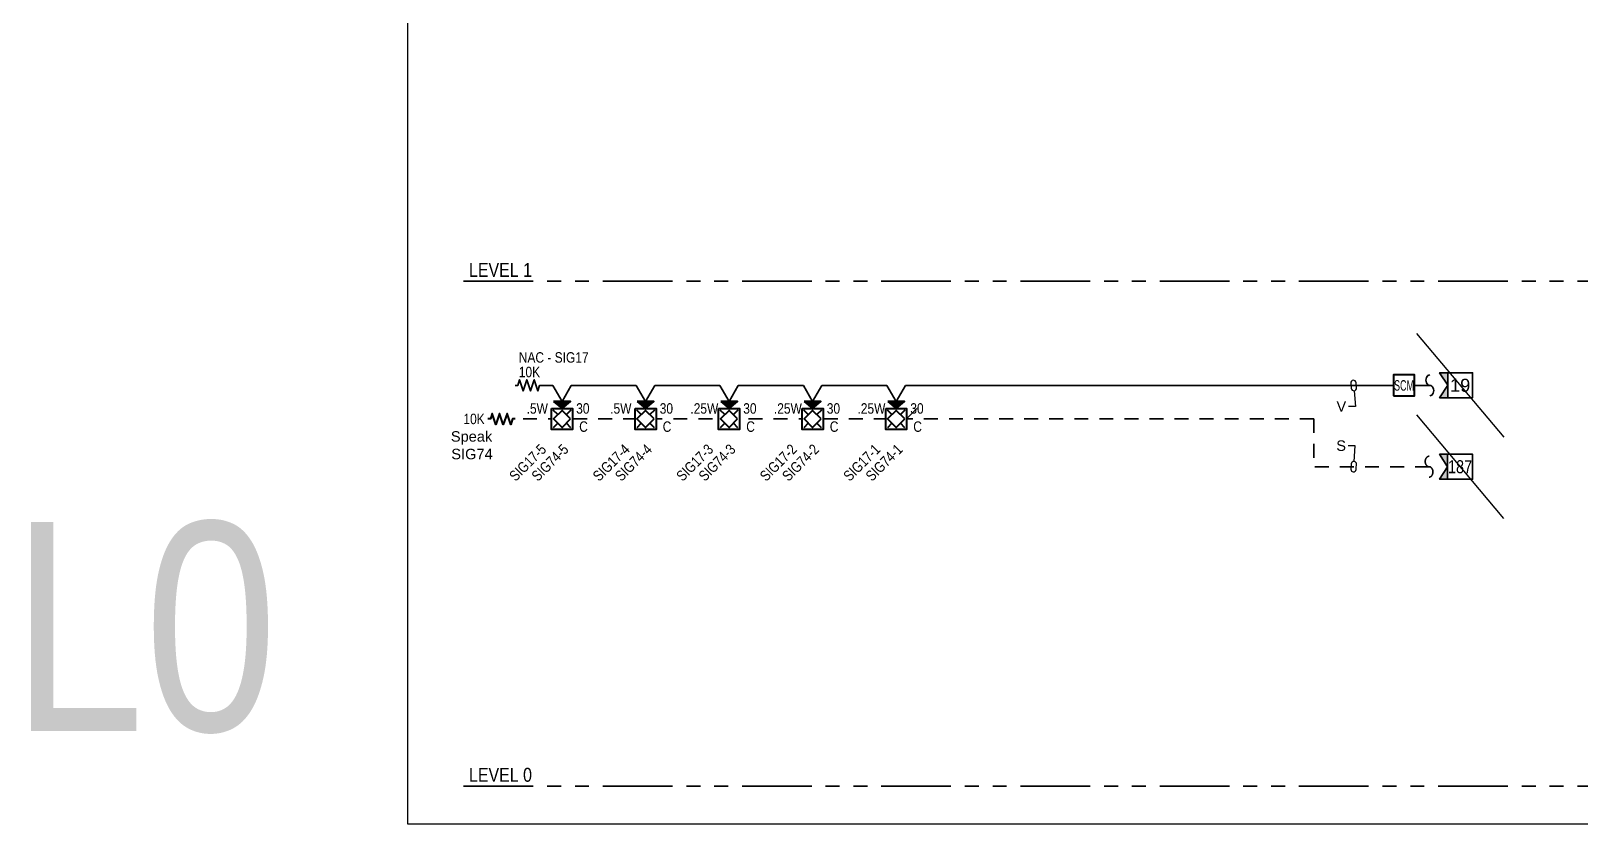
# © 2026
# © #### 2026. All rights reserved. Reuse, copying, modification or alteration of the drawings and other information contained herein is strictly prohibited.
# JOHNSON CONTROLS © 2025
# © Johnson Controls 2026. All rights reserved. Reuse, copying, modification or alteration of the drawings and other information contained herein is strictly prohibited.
# Model space of a CAD drawing. Header units: inches. Extents: x 84 to 207, y -12 to 77.
# Drawn here: x 115.13 to 129.04, y -6.19 to 0.93 of the extents above; entities that cross this region are included whole.
import ezdxf
from ezdxf import colors
from ezdxf.entities.mleader import LeaderData, LeaderLine
from ezdxf.enums import TextEntityAlignment as Align
from ezdxf.math import Vec2, Vec3

# ---------------------------------------------------------------- set-up
doc = ezdxf.new("R2010")
doc.units = ezdxf.units.IN
doc.header["$MEASUREMENT"] = 0
doc.set_wipeout_variables(frame=1)
doc.linetypes.add('HIDDEN2', pattern=[0.1875, 0.125, -0.0625])
doc.linetypes.add('PHANTOM2', pattern=[1.25, 0.625, -0.125, 0.125, -0.125, 0.125, -0.125])
for name, color, linetype, lineweight in [('F-ALRM-DTCT', 23, 'Continuous', 40), ('F-ALRM-INDC', 83, 'Continuous', 40), ('F-ALRM-WIRE', 6, 'Continuous', 35), ('F-ALRM-WIRE-DTCT', 151, 'Continuous', 35), ('F-ALRM-WIRE-INDC', 3, 'Continuous', 35), ('F-ALRM-WIRE-SPKR', 221, 'HIDDEN2', 35), ('F-ANNO-DTCT', 151, 'Continuous', 25), ('F-ANNO-DTCT-ADDR', 143, 'Continuous', 25), ('F-ANNO-DTCT-DESC', 150, 'Continuous', 25), ('F-ANNO-DTCT-NOTE', 140, 'Continuous', 25), ('F-ANNO-INDC', 3, 'Continuous', 25), ('F-ANNO-INDC-ADDR', 91, 'Continuous', 25), ('F-ANNO-INDC-CAND', 120, 'Continuous', 25), ('F-ANNO-INDC-DESC', 111, 'Continuous', 25), ('F-ANNO-INDC-NOTE', 110, 'Continuous', 25), ('F-ANNO-KEYN', 7, 'Continuous', 25), ('F-ANNO-SPKR-ADDR', 210, 'Continuous', 25), ('F-ANNO-SPKR-WATT', 220, 'Continuous', 25), ('F-ANNO-TEXT', 7, 'Continuous', 25), ('F-ANNO-WIPE', 7, 'Continuous', 0)]:
    doc.layers.add(name, color=color, linetype=linetype, lineweight=lineweight)
doc.styles.add('Annotative', font='arial.ttf')
doc.styles.add('Body', font='', dxfattribs={"height": 0.09375})
doc.styles.add('MtXpl_Arial_Narrow', font='arial.ttf')
doc.styles.get("Standard").update_dxf_attribs({"font": 'arial.ttf'})
doc.styles.get('Body').set_extended_font_data('Arial Narrow')

# ---------------------------------------------------------------- blocks, each defined once
blk = doc.blocks.new('*U22')
at = {"layer": 'F-ANNO-INDC-ADDR', "style": 'Body', "flags": 8}
blk.add_attdef('NACTAG', text='', height=0.0938, rotation=45, dxfattribs=at).set_placement((-0.201, -0.218), align=Align.TOP_RIGHT)
at = {"layer": 'F-ANNO-INDC-DESC', "lineweight": 30, "flags": 51}
blk.add_attdef('DESCRIPTION', text='', height=0.0938, rotation=45, dxfattribs=at).set_placement((0.201, -0.218), align=Align.TOP_RIGHT)
at = {"layer": 'F-ANNO-INDC-NOTE', "lineweight": 30, "flags": 104}
blk.add_attdef('NOTES', text='', height=0.0938, dxfattribs=at).set_placement((-0.193, -0.069), align=Align.MIDDLE_RIGHT)
at = {"layer": 'F-ANNO-SPKR-ADDR', "style": 'Body', "flags": 8}
blk.add_attdef('SPEAKTAG', text='', height=0.0938, rotation=45, dxfattribs=at).set_placement((0, -0.218), align=Align.TOP_RIGHT)
at = {"linetype": 'ByBlock', "ltscale": 0.5}
blk.add_wipeout([(-0.094, 0.094), (0.094, 0.094), (0.094, -0.094), (-0.094, -0.094)], dxfattribs=at).dxf.layer = 'F-ANNO-WIPE'
at = {"color": 0, "linetype": 'ByBlock', "lineweight": -2, "ltscale": 0.5}
for p, q in [((-0.039, -0.039), (-0.079, -0.079)), ((0.079, -0.079), (0.039, -0.039))]:
    blk.add_line(p, q, dxfattribs=at)
at = {"color": 0, "linetype": 'ByBlock', "lineweight": -2, "style": 'Body', "flags": 9}
blk.add_attdef('WIRE', (-0.001, 0), '', height=0.00938, dxfattribs=at)
for tag, p in [('CONNFROM_SPEAK', (0, -0.134)), ('CONNFROM_NAC', (0, -0.121)), ('ELEVATION', (0, -0.108)), ('PID', (0, -0.096)), ('WIREDROP', (0, -0.145))]:
    blk.add_attdef(tag, text='', height=0.00938, dxfattribs=at).set_placement(p, align=Align.MIDDLE_CENTER)
at = {"layer": 'F-ANNO-INDC', "style": 'Body', "flags": 8}
blk.add_attdef('CEIL', text='', height=0.0938, dxfattribs=at).set_placement((0.193, -0.069), align=Align.MIDDLE_CENTER)
at = {"layer": 'F-ANNO-INDC-NOTE', "style": 'Body'}
blk.add_attdef('NOTE', text='', height=0.0938, dxfattribs=at).set_placement((-0.193, -0.069), align=Align.MIDDLE_CENTER)
at = {"linetype": 'ByBlock'}
blk.add_wipeout([(-0.075, 0.156), (0, 0.094), (0.075, 0.156)], dxfattribs=at).dxf.layer = 'F-ANNO-WIPE'
h = blk.add_hatch(color=0)
h.dxf.hatch_style = 1
h.paths.add_polyline_path([(0.075, 0.156), (-0.075, 0.156), (0, 0.094)])
at = {"color": 0, "linetype": 'ByBlock', "lineweight": -2, "ltscale": 0.5}
for p, q in [((-0.039, 0.039), (-0.079, 0.079)), ((0.079, 0.079), (0.039, 0.039))]:
    blk.add_line(p, q, dxfattribs=at)
at = {"color": 0, "linetype": 'ByBlock', "lineweight": -2}
blk.add_lwpolyline([(-0.075, 0.156), (0, 0.094), (0.075, 0.156)], close=True, dxfattribs=at)
at = {"color": 0, "linetype": 'ByBlock', "lineweight": -2, "ltscale": 0.5}
for points in [[(-0.094, 0.094), (0.094, 0.094), (0.094, -0.094), (-0.094, -0.094)], [(0.077, 0), (0, 0.077), (-0.077, 0), (0, -0.077)]]:
    blk.add_lwpolyline(points, close=True, dxfattribs=at)
at = {"layer": 'F-ANNO-INDC', "style": 'Body', "flags": 8}
for tag, p in [('WG', (-0.193, 0.229)), ('WP', (0.193, 0.229))]:
    blk.add_attdef(tag, text='', height=0.0938, dxfattribs=at).set_placement(p, align=Align.MIDDLE_CENTER)
at = {"layer": 'F-ANNO-INDC-CAND', "style": 'Body', "flags": 8}
blk.add_attdef('CD', text='', height=0.0938, dxfattribs=at).set_placement((0.187, 0.093), align=Align.MIDDLE_CENTER)
at = {"layer": 'F-ANNO-SPKR-WATT', "linetype": 'Continuous', "style": 'Body', "flags": 8}
blk.add_attdef('WATT', text='', height=0.0938, dxfattribs=at).set_placement((-0.222, 0.093), align=Align.MIDDLE_CENTER)
blk = doc.blocks.new('TML-LEFT')
at = {"layer": 'F-ALRM-WIRE'}
h = blk.add_hatch(color=256, dxfattribs=at)
h.dxf.hatch_style = 1
h.paths.add_polyline_path([(0.072, 0.112), (0, 0.112), (0.072, 0), (0, -0.112), (0.072, -0.112)])
for points in [[(0.072, 0.112), (0, 0.112), (0.072, 0), (0, -0.112), (0.072, -0.112)], [(0.072, -0.112), (0.296, -0.112), (0.296, 0.112), (0.072, 0.112)]]:
    blk.add_lwpolyline(points, close=True, dxfattribs=at)
at = {"style": 'Annotative'}
blk.add_attdef('#', text='', height=0.117, dxfattribs=at).set_placement((0.184, 0), align=Align.MIDDLE_CENTER)
blk = doc.blocks.new('*U86')
at = {"color": 0}
for centre, major_axis in [((-0.046875, 0), (-0.046875, 0)), ((0.046875, 0), (0.046875, 0))]:
    blk.add_ellipse(centre, major_axis=major_axis, ratio=0.740925497, start_param=0, end_param=3.141592654, dxfattribs=at)
blk = doc.blocks.new('*U119')
at = {"color": 0, "linetype": 'ByBlock', "lineweight": -2}
for points in [[(0, 0.156), (-0.083, 0.3)], [(0, 0.156), (0.083, 0.3)], [(0.083, 0.3), (4.797, 0.3)]]:
    blk.add_lwpolyline(points, dxfattribs=at)
blk = doc.blocks.new('*U85')
at = {"color": 0}
for centre, major_axis in [((-0.046875, 0), (-0.046875, 0)), ((0.046875, 0), (0.046875, 0))]:
    blk.add_ellipse(centre, major_axis=major_axis, ratio=0.740925497, start_param=0, end_param=3.141592654, dxfattribs=at)
blk = doc.blocks.new('*U64')
at = {"color": 0, "linetype": 'ByBlock', "lineweight": -2}
for points in [[(0, 0.156), (-0.083, 0.3)], [(0, 0.156), (0.083, 0.3)], [(0.083, 0.3), (0.667, 0.3)]]:
    blk.add_lwpolyline(points, dxfattribs=at)
blk = doc.blocks.new('*U84')
at = {"color": 0, "linetype": 'ByBlock', "lineweight": -2}
blk.add_lwpolyline([(0, 0), (-0.024, 0), (-0.039, -0.05), (-0.072, 0.05), (-0.106, -0.05), (-0.139, 0.05), (-0.173, -0.05), (-0.206, 0.05), (-0.221, 0), (-0.244, 0)], dxfattribs=at)
at = {"layer": 'F-ANNO-INDC-NOTE', "lineweight": -3, "style": 'Body'}
blk.add_text('10K', height=0.0938, dxfattribs=at).set_placement((-0.273, 0), align=Align.MIDDLE_RIGHT)
blk.add_attdef('CIRCUIT', text='', height=0.0938, dxfattribs=at).set_placement((0.394, 0.055), align=Align.MIDDLE_RIGHT)
blk = doc.blocks.new('*U118')
at = {"color": 0, "linetype": 'ByBlock', "lineweight": -2}
blk.add_lwpolyline([(0, 0), (-0.024, 0), (-0.039, -0.05), (-0.072, 0.05), (-0.106, -0.05), (-0.139, 0.05), (-0.173, -0.05), (-0.206, 0.05), (-0.221, 0), (-0.244, 0)], dxfattribs=at)
at = {"layer": 'F-ANNO-DTCT-NOTE', "lineweight": -3, "style": 'Body'}
blk.add_text('10K', height=0.0938, dxfattribs=at).set_placement((-0.211, 0.12), align=Align.MIDDLE_LEFT)
blk.add_attdef('CIRCUIT', text='', height=0.0938, dxfattribs=at).set_placement((-0.211, 0.251), align=Align.MIDDLE_LEFT)
blk = doc.blocks.new('*U70')
at = {"layer": 'F-ANNO-DTCT-ADDR', "style": 'Body', "flags": 8}
blk.add_attdef('ADDRESS', text='', height=0.0938, dxfattribs=at).set_placement((0, -0.124), align=Align.TOP_RIGHT)
at = {"layer": 'F-ANNO-DTCT-DESC', "lineweight": 30, "flags": 104}
blk.add_attdef('DESCRIPTION', text='', height=0.0938, dxfattribs=at).set_placement((0.149, -0.124), align=Align.TOP_RIGHT)
at = {"linetype": 'ByBlock', "lineweight": -2, "ltscale": 0.5}
blk.add_wipeout([(-0.094, 0), (0.094, 0), (0.094, 0.188), (-0.094, 0.188)], dxfattribs=at).dxf.layer = 'F-ANNO-WIPE'
at = {"color": 0, "linetype": 'ByBlock', "lineweight": -2, "ltscale": 0.5}
blk.add_lwpolyline([(-0.094, 0), (0.094, 0), (0.094, 0.188), (-0.094, 0.188)], close=True, dxfattribs=at)
at = {"color": 0, "linetype": 'ByBlock', "lineweight": -2, "style": 'Body', "flags": 8}
blk.add_attdef('DEVICE_TYPE', text='', height=0.0938, dxfattribs=at).set_placement((0, 0.094), align=Align.MIDDLE)
at = {"color": 0, "linetype": 'ByBlock', "lineweight": -2, "style": 'Body'}
for tag, p, flags in [('WIRE', (0, 0.094), 11), ('RISER', (0, 0.094), 11), ('WIREDROP', (-0.037, -0.079), 9), ('DEVTYPE', (-0.037, -0.039), 9), ('POINTTYPE', (-0.037, -0.052), 9), ('ELEVATION', (-0.037, -0.067), 9)]:
    blk.add_attdef(tag, p, '', height=0.00937, dxfattribs=dict(at, flags=flags))
at = {"layer": 'F-ANNO-DTCT', "lineweight": 25, "style": 'Body', "flags": 8}
blk.add_attdef('WP', text='', height=0.0938, dxfattribs=at).set_placement((0.189, 0.173), align=Align.MIDDLE)
blk.add_attdef('WG', text='', height=0.0938, dxfattribs=at).set_placement((-0.187, 0.048), align=Align.MIDDLE_CENTER)
at = {"layer": 'F-ANNO-DTCT-NOTE', "lineweight": 25, "flags": 104}
blk.add_attdef('NOTES', text='', height=0.0938, dxfattribs=at).set_placement((-0.151, 0.164), align=Align.TOP_RIGHT)
at = {"layer": 'F-ANNO-DTCT-NOTE', "lineweight": 25, "style": 'Body'}
blk.add_attdef('NOTE', text='', height=0.0938, dxfattribs=at).set_placement((-0.151, 0.164), align=Align.TOP_RIGHT)
blk = doc.blocks.new('WireTagLoop')
at = {"color": 0, "linetype": 'ByBlock', "lineweight": -2}
blk.add_lwpolyline([(-0.5, 0.5, 0.999484), (-0.5, -0.5), (0.5, -0.5, 0.999484), (0.5, 0.5, 0.000258)], format="xyb", close=True, dxfattribs=at)

msp = doc.modelspace()

# ---------------------------------------------------------------- linework, layer by layer
at = {"layer": 'Defpoints', "color": 1}
msp.add_line((127.566, -2.519), (128.349, -3.449), dxfattribs=at)
at = {"layer": 'F-ALRM-WIRE-DTCT', "color": 251, "linetype": 'PHANTOM2', "true_color": 0x636466}
for p, q in [((119.012, -1.317), (153.703, -1.317)), ((119.012, -5.851), (149.091, -5.851))]:
    msp.add_line(p, q, dxfattribs=at)
at = {"layer": 'F-ALRM-WIRE-INDC'}
msp.add_line((119.812, -2.254), (119.718, -2.254), dxfattribs=at)
at = {"layer": 'F-ALRM-WIRE-SPKR'}
for points in [[(126.645, -2.555), (119.474, -2.555)], [(126.645, -2.555), (126.645, -2.984)], [(127.68, -2.984), (126.645, -2.984)]]:
    msp.add_lwpolyline(points, dxfattribs=at)

# ---------------------------------------------------------------- block references
at = {"layer": 'F-ALRM-WIRE-INDC'}
msp.add_blockref('*U118', (119.718, -2.254), dxfattribs=at).add_auto_attribs({'CIRCUIT': 'NAC - SIG17'})
at = {"layer": 'F-ALRM-WIRE-INDC', "rotation": 90}
msp.add_blockref('*U85', (127.687, -2.254), dxfattribs=at)
at = {"layer": 'F-ALRM-WIRE-INDC'}
msp.add_blockref('*U119', (122.895, -2.555), dxfattribs=at)
at = {"layer": 'F-ALRM-WIRE-SPKR', "rotation": 90}
msp.add_blockref('*U86', (127.68, -2.984), dxfattribs=at)
at = {"layer": 'F-ANNO-KEYN'}
msp.add_blockref('TML-LEFT', (127.775, -2.253), dxfattribs=at).add_auto_attribs({'#': '19'})
ref = msp.add_blockref('TML-LEFT', (127.774, -2.984), dxfattribs=at)
ref.add_attrib('#', '187', dxfattribs={"layer": '0', "height": 0.1172, "style": 'Annotative', "width": 0.8}).set_placement((127.958, -2.984), align=Align.MIDDLE_CENTER)

# ---------------------------------------------------------------- texts
at = {"layer": 'Defpoints', "color": 6, "style": 'Body'}
msp.add_text('L0', height=1.875, dxfattribs=at).set_placement((114.951, -5.356))
at = {"layer": 'F-ALRM-INDC', "style": 'MtXpl_Arial_Narrow'}
for s, p in [('Speak', (118.897, -2.759)), ('SIG74', (118.901, -2.917))]:
    msp.add_text(s, height=0.0938, dxfattribs=at).set_placement(p)
at = {"layer": 'F-ANNO-TEXT', "char_height": 0.125, "width": 0.85951, "attachment_point": 7, "style": 'Body'}
for s, insert in [('LEVEL 1', (119.06, -1.28)), ('LEVEL 0', (119.06, -5.814))]:
    msp.add_mtext(s, dxfattribs=dict(at, insert=insert))

# ---------------------------------------------------------------- leaders
at = {"layer": 'F-ALRM-WIRE-INDC'}
ml = msp.add_multileader_mtext('Standard', dxfattribs=at)
ml.set_content('V', color=256, style='MtXpl_Arial_Narrow')
ml.set_leader_properties(color=256, linetype='Continuous')
ml.set_arrow_properties(name='WireTagLoop')
ml.build(insert=Vec2(0, 0))
ml.multileader.update_dxf_attribs({"text_left_attachment_type": 2, "text_right_attachment_type": 2, "text_bottom_attachment_type": 2, "dogleg_length": 0.0625, "arrow_head_size": 0.0469})
ctx = ml.context
ctx.base_point, ctx.char_height, ctx.arrow_head_size, ctx.landing_gap_size, ctx.plane_origin = Vec3(126.83, -2.443), 0.0938, 0.0469, 0.02, Vec3(84.888, -2.67)
ctx.left_attachment, ctx.right_attachment, ctx.top_attachment, ctx.text_align_type = 2, 2, 2, 2
notes = []
notes.append((ctx, [(0, (1, 1, 0), (127.019, -2.443), (-1, 0), 0.0625, [(0, [(127.003, -2.255)], 0, [])])]))
ctx.mtext.insert, ctx.mtext.alignment, ctx.mtext.flow_direction = Vec3(126.936, -2.396), 3, 5
at = {"layer": 'F-ALRM-WIRE-SPKR'}
ml = msp.add_multileader_mtext('Standard', dxfattribs=at)
ml.set_content('S', color=256, style='MtXpl_Arial_Narrow')
ml.set_leader_properties(color=256, linetype='Continuous')
ml.set_arrow_properties(name='WireTagLoop')
ml.build(insert=Vec2(0, 0))
ml.multileader.update_dxf_attribs({"text_left_attachment_type": 2, "text_right_attachment_type": 2, "text_bottom_attachment_type": 2, "dogleg_length": 0.0625, "arrow_head_size": 0.0469})
ctx = ml.context
ctx.base_point, ctx.char_height, ctx.arrow_head_size, ctx.landing_gap_size, ctx.plane_origin = Vec3(126.839, -2.796), 0.0938, 0.0469, 0.02, Vec3(84.888, 7.813)
ctx.left_attachment, ctx.right_attachment, ctx.top_attachment, ctx.text_align_type = 2, 2, 2, 2
notes.append((ctx, [(0, (1, 1, 0), (127.017, -2.796), (-1, 0), 0.0625, [(0, [(127.003, -2.984)], 0, [])])]))
ctx.mtext.insert, ctx.mtext.alignment, ctx.mtext.flow_direction = Vec3(126.934, -2.748), 3, 5
for ctx, leaders in notes:
    for number, flags, end, landing, length, lines in leaders:
        leader = LeaderData()
        leader.index, (leader.has_last_leader_line, leader.has_dogleg_vector, leader.attachment_direction) = number, flags
        leader.last_leader_point, leader.dogleg_vector, leader.dogleg_length = Vec3(end), Vec3(landing), length
        for number, points, colour, breaks in lines:
            line = LeaderLine()
            line.index, line.vertices, line.color, line.breaks = number, Vec3.list(points), colors.encode_raw_color(colour), breaks
            leader.lines.append(line)
        ctx.leaders.append(leader)

# ---------------------------------------------------------------- next in the draw order: block references
at = {"layer": 'F-ALRM-DTCT'}
ref = msp.add_blockref('*U70', (127.455, -2.348), dxfattribs=at)
ref.add_attrib('DEVICE_TYPE', 'SCM', dxfattribs={"layer": '0', "color": 0, "linetype": 'ByBlock', "lineweight": -2, "height": 0.0938, "style": 'Body', "width": 0.75}).set_placement((127.455, -2.254), align=Align.MIDDLE)
at = {"layer": 'F-ALRM-INDC'}
ref = msp.add_blockref('*U22', (122.895, -2.555), dxfattribs=at)
ref.add_attrib('CEIL', 'C', dxfattribs={"layer": 'F-ANNO-INDC', "height": 0.0938, "style": 'Body'}).set_placement((123.088, -2.624), align=Align.MIDDLE_CENTER)
ref.add_attrib('NACTAG', 'SIG17-1', dxfattribs={"layer": 'F-ANNO-INDC-ADDR', "height": 0.0938, "rotation": 45, "style": 'Body'}).set_placement((122.695, -2.772), align=Align.TOP_RIGHT)
ref.add_attrib('CD', '30', dxfattribs={"layer": 'F-ANNO-INDC-CAND', "height": 0.0938, "style": 'Body'}).set_placement((123.082, -2.461), align=Align.MIDDLE_CENTER)
ref.add_attrib('SPEAKTAG', 'SIG74-1', dxfattribs={"layer": 'F-ANNO-SPKR-ADDR', "height": 0.0938, "rotation": 45, "style": 'Body'}).set_placement((122.895, -2.772), align=Align.TOP_RIGHT)
ref.add_attrib('WATT', '.25W', dxfattribs={"layer": 'F-ANNO-SPKR-WATT', "linetype": 'Continuous', "height": 0.0938, "style": 'Body'}).set_placement((122.673, -2.461), align=Align.MIDDLE_CENTER)

# ---------------------------------------------------------------- next in the draw order: linework, layer by layer
at = {"layer": 'Defpoints', "color": 1}
msp.add_line((127.567, -1.788), (128.35, -2.718), dxfattribs=at)
at = {"layer": 'F-ALRM-WIRE-INDC'}
msp.add_line((122.989, -2.555), (123.082, -2.461), dxfattribs=at)

# ---------------------------------------------------------------- next in the draw order: block references
at = {"layer": 'F-ALRM-INDC'}
ref = msp.add_blockref('*U22', (122.145, -2.555), dxfattribs=at)
ref.add_attrib('CEIL', 'C', dxfattribs={"layer": 'F-ANNO-INDC', "height": 0.0938, "style": 'Body'}).set_placement((122.338, -2.624), align=Align.MIDDLE_CENTER)
ref.add_attrib('NACTAG', 'SIG17-2', dxfattribs={"layer": 'F-ANNO-INDC-ADDR', "height": 0.0938, "rotation": 45, "style": 'Body'}).set_placement((121.945, -2.772), align=Align.TOP_RIGHT)
ref.add_attrib('CD', '30', dxfattribs={"layer": 'F-ANNO-INDC-CAND', "height": 0.0938, "style": 'Body'}).set_placement((122.332, -2.461), align=Align.MIDDLE_CENTER)
ref.add_attrib('SPEAKTAG', 'SIG74-2', dxfattribs={"layer": 'F-ANNO-SPKR-ADDR', "height": 0.0938, "rotation": 45, "style": 'Body'}).set_placement((122.145, -2.772), align=Align.TOP_RIGHT)
ref.add_attrib('WATT', '.25W', dxfattribs={"layer": 'F-ANNO-SPKR-WATT', "linetype": 'Continuous', "height": 0.0938, "style": 'Body'}).set_placement((121.923, -2.461), align=Align.MIDDLE_CENTER)

# ---------------------------------------------------------------- next in the draw order: block references
ref = msp.add_blockref('*U22', (121.395, -2.555), dxfattribs=at)
ref.add_attrib('CEIL', 'C', dxfattribs={"layer": 'F-ANNO-INDC', "height": 0.0938, "style": 'Body'}).set_placement((121.588, -2.624), align=Align.MIDDLE_CENTER)
ref.add_attrib('NACTAG', 'SIG17-3', dxfattribs={"layer": 'F-ANNO-INDC-ADDR', "height": 0.0938, "rotation": 45, "style": 'Body'}).set_placement((121.195, -2.772), align=Align.TOP_RIGHT)
ref.add_attrib('CD', '30', dxfattribs={"layer": 'F-ANNO-INDC-CAND', "height": 0.0938, "style": 'Body'}).set_placement((121.582, -2.461), align=Align.MIDDLE_CENTER)
ref.add_attrib('SPEAKTAG', 'SIG74-3', dxfattribs={"layer": 'F-ANNO-SPKR-ADDR', "height": 0.0938, "rotation": 45, "style": 'Body'}).set_placement((121.395, -2.772), align=Align.TOP_RIGHT)
ref.add_attrib('WATT', '.25W', dxfattribs={"layer": 'F-ANNO-SPKR-WATT', "linetype": 'Continuous', "height": 0.0938, "style": 'Body'}).set_placement((121.173, -2.461), align=Align.MIDDLE_CENTER)
at = {"layer": 'F-ALRM-WIRE-INDC'}
msp.add_blockref('*U64', (122.145, -2.554), dxfattribs=at)

# ---------------------------------------------------------------- next in the draw order: block references
at = {"layer": 'F-ALRM-INDC'}
ref = msp.add_blockref('*U22', (120.645, -2.555), dxfattribs=at)
ref.add_attrib('CEIL', 'C', dxfattribs={"layer": 'F-ANNO-INDC', "height": 0.0938, "style": 'Body'}).set_placement((120.838, -2.624), align=Align.MIDDLE_CENTER)
ref.add_attrib('NACTAG', 'SIG17-4', dxfattribs={"layer": 'F-ANNO-INDC-ADDR', "height": 0.0938, "rotation": 45, "style": 'Body'}).set_placement((120.445, -2.772), align=Align.TOP_RIGHT)
ref.add_attrib('CD', '30', dxfattribs={"layer": 'F-ANNO-INDC-CAND', "height": 0.0938, "style": 'Body'}).set_placement((120.832, -2.461), align=Align.MIDDLE_CENTER)
ref.add_attrib('SPEAKTAG', 'SIG74-4', dxfattribs={"layer": 'F-ANNO-SPKR-ADDR', "height": 0.0938, "rotation": 45, "style": 'Body'}).set_placement((120.645, -2.772), align=Align.TOP_RIGHT)
ref.add_attrib('WATT', '.5W', dxfattribs={"layer": 'F-ANNO-SPKR-WATT', "linetype": 'Continuous', "height": 0.0938, "style": 'Body'}).set_placement((120.423, -2.461), align=Align.MIDDLE_CENTER)
at = {"layer": 'F-ALRM-WIRE-INDC'}
msp.add_blockref('*U64', (121.395, -2.554), dxfattribs=at)

# ---------------------------------------------------------------- next in the draw order: block references
at = {"layer": 'F-ALRM-INDC'}
ref = msp.add_blockref('*U22', (119.895, -2.555), dxfattribs=at)
ref.add_attrib('CEIL', 'C', dxfattribs={"layer": 'F-ANNO-INDC', "height": 0.0938, "style": 'Body'}).set_placement((120.088, -2.624), align=Align.MIDDLE_CENTER)
ref.add_attrib('NACTAG', 'SIG17-5', dxfattribs={"layer": 'F-ANNO-INDC-ADDR', "height": 0.0938, "rotation": 45, "style": 'Body'}).set_placement((119.695, -2.772), align=Align.TOP_RIGHT)
ref.add_attrib('CD', '30', dxfattribs={"layer": 'F-ANNO-INDC-CAND', "height": 0.0938, "style": 'Body'}).set_placement((120.082, -2.461), align=Align.MIDDLE_CENTER)
ref.add_attrib('SPEAKTAG', 'SIG74-5', dxfattribs={"layer": 'F-ANNO-SPKR-ADDR', "height": 0.0938, "rotation": 45, "style": 'Body'}).set_placement((119.895, -2.772), align=Align.TOP_RIGHT)
ref.add_attrib('WATT', '.5W', dxfattribs={"layer": 'F-ANNO-SPKR-WATT', "linetype": 'Continuous', "height": 0.0938, "style": 'Body'}).set_placement((119.673, -2.461), align=Align.MIDDLE_CENTER)
at = {"layer": 'F-ALRM-WIRE-INDC'}
msp.add_blockref('*U64', (120.645, -2.554), dxfattribs=at)

# ---------------------------------------------------------------- next in the draw order: linework, layer by layer
at = {"layer": 'Defpoints', "color": 1}
msp.add_lwpolyline([(118.508, -6.191), (154.207, -6.191), (154.207, 23.914), (118.508, 23.914)], close=True, dxfattribs=at)

# ---------------------------------------------------------------- next in the draw order: block references
at = {"layer": 'F-ALRM-INDC'}
msp.add_blockref('*U84', (119.474, -2.555), dxfattribs=at)
at = {"layer": 'F-ALRM-WIRE-INDC'}
msp.add_blockref('*U64', (119.895, -2.554), dxfattribs=at)

doc.saveas('drawing.dxf')
